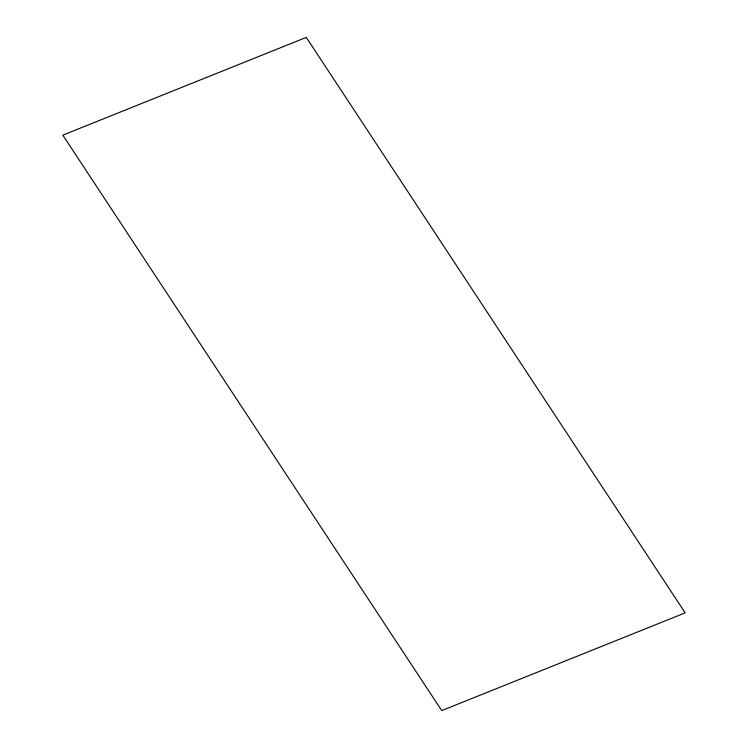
<?xml version="1.0" encoding="UTF-8"?>
<svg xmlns="http://www.w3.org/2000/svg" width="748" height="748" viewBox="0 0 748 748"><rect width="100%" height="100%" fill="white"/><g stroke="black" fill="none" stroke-linecap="round" stroke-linejoin="round"><path stroke-width="1.12" d="M306.278 37.4L62.832 135.145L441.722 710.6L685.168 612.855L306.278 37.4"/></g></svg>
